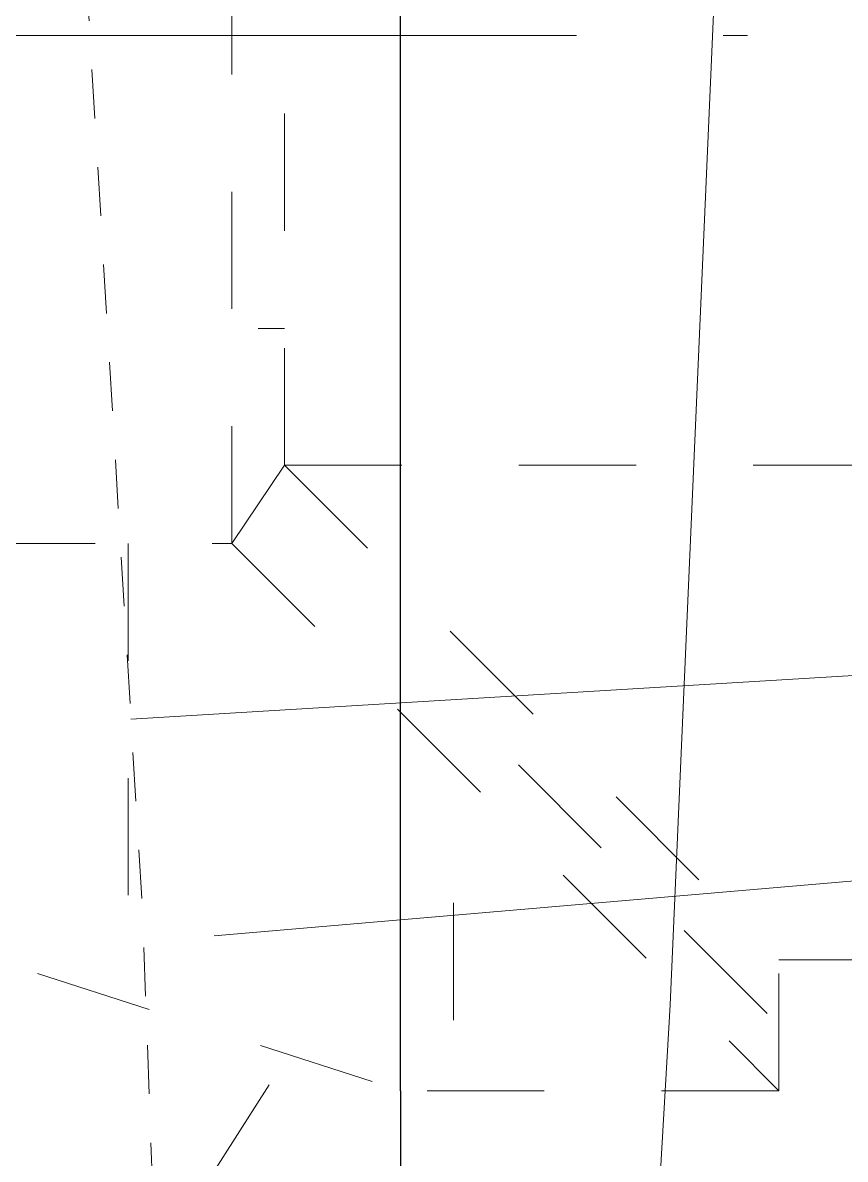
# Model space of a CAD drawing. Header units: millimetres. Extents: x -2078669 to -1085629, y -5987148 to 310365.
# Drawn here: x -1722285 to -1718074, y -1056704 to -1050888 of the extents above; entities that cross this region are included whole.
import ezdxf

# ---------------------------------------------------------------- set-up
doc = ezdxf.new("R2010")
doc.units = ezdxf.units.MM
doc.header["$LTSCALE"] = 500
for name, pattern in [('561019', [1, 0.5, -0.5]), ('57103', [5.5, 5, -0.5]), ('SXF_一点短鎖線', [9.25, 6, -1.5, 0.25, -1.5]), ('SXF_跳び破線', [12, 6, -6])]:
    doc.linetypes.add(name, pattern=pattern)
for name, color, linetype, lineweight in [('D-BGD', 7, 'Continuous', 13), ('D-BMK', 2, 'SXF_一点短鎖線', 13), ('D-BYP-STR1', 2, 'Continuous', 13), ('D-BYP-STR8', 5, 'Continuous', 25), ('D-BYP-STRA', 1, 'Continuous', 25)]:
    doc.layers.add(name, color=color, linetype=linetype, lineweight=lineweight)
doc.styles.add('MS ゴシック', font='MS Gothic.ttf')
doc.dimstyles.new('DIM-500-F', dxfattribs={"dimscale": 500, "dimtxt": 3.5, "dimasz": 2.5, "dimexe": 0, "dimexo": 2, "dimgap": 0.8, "dimtad": 1, "dimdec": 0, "dimzin": 0, "dimdsep": 46, "dimtxsty": 'MS ゴシック', "dimblk": 'OPEN', "dimcen": 0.1, "dimclrd": 256, "dimclre": 256, "dimclrt": 256, "dimaunit": 1, "dimadec": 4, "dimazin": 0, "dimtfac": 1, "dimtdec": 0, "dimtmove": 2, "dimatfit": 3, "dimldrblk": 'OPEN', "dimfxl": 1, "dimtolj": 1, "dimtzin": 0, "dimlwd": -1, "dimlwe": -1, "dimarcsym": 2})

# ---------------------------------------------------------------- blocks, each defined once
blk = doc.blocks.new('河川平面')
at = {"layer": 'D-BGD', "linetype": 'Continuous'}
for p, q in [((1598228.1, -2786410.3), (1589234.7, -2786951)), ((1598508.2, -2787298.4), (1589661.3, -2788061))]:
    blk.add_line(p, q, dxfattribs=at)
at = {"layer": 'D-BGD', "linetype": 'Continuous', "elevation": 363000, "flags": 128}
blk.add_lwpolyline([(1590807.5, -2808775.8), (1591695.7, -2793577.7), (1591996.2, -2788413.5), (1592341.9, -2780492), (1591147.5, -2763426.7), (1590833.1, -2752355.3)], dxfattribs=at)
at = {"layer": 'D-BGD', "linetype": '561019', "flags": 128}
blk.add_lwpolyline([(1594314.7, -2833105), (1593657.2, -2833086.9), (1593244.8, -2833075.9), (1591237.3, -2816520.2), (1590510.6, -2811758.6), (1590076, -2808914.7), (1589637.9, -2797189.7), (1589291.9, -2787902.9), (1587475.9, -2757692.2), (1587519.1, -2740004.9), (1586896.3, -2733447.1), (1584831.2, -2727803.2), (1583142.5, -2724109.3), (1580537.5, -2721142.4), (1580880.2, -2720686.6), (1582125.2, -2719028.4), (1582140.2, -2719008.2)], dxfattribs=at)
at = {"layer": 'D-BGD', "linetype": '57103', "elevation": 362500, "flags": 128}
blk.add_lwpolyline([(1477172.4, -2870691.9), (1480389.5, -2867966.8), (1484970.8, -2865392.5), (1488582.2, -2864192.6), (1490389.9, -2862448.4), (1490901.2, -2861450.5), (1491577.5, -2859964.9), (1492253.4, -2857970.4), (1492523.4, -2854950.3), (1492706.1, -2848006.6), (1492343.2, -2845971), (1491818, -2844356.5), (1491195.7, -2841335.5), (1490209.2, -2837874.5), (1487912.4, -2834245.1), (1484985.8, -2828255.9), (1481364.6, -2824221.6), (1477610.8, -2819585.2), (1476055.3, -2817947.1), (1475124.4, -2816767.2), (1474520.7, -2815562), (1474237.4, -2813430.3), (1474818, -2811802.1), (1475256.9, -2810825.9), (1476458, -2809344.4), (1478072.5, -2808417.7), (1482363.5, -2806107.9), (1485565.3, -2802357.6), (1489240.6, -2799156.3), (1490165.7, -2797637.3), (1493716.8, -2792408.5), (1495727.1, -2790693.1), (1496990.4, -2790207), (1498677.8, -2790409.9), (1515296.4, -2793779), (1523090.4, -2795879.5), (1526241.8, -2797376.1), (1532639.2, -2801346.4), (1534483, -2801832.9), (1535344.9, -2801856.6), (1536115.2, -2801690.4), (1536414.3, -2801376.7), (1536810.8, -2800496.2), (1536775.1, -2798250.7), (1531410.7, -2785253.4), (1530397.1, -2780633.7), (1531536.4, -2779067.1), (1532905.2, -2778515.9), (1534674.6, -2777962), (1556794.2, -2782089.3), (1584092, -2789157.4), (1586463, -2789792.5), (1587876.2, -2790125), (1589172.5, -2790027), (1589943.1, -2788822.8)], dxfattribs=at)
blk = doc.blocks.new('_Open')
at = {"color": 0, "linetype": 'ByBlock', "lineweight": -2}
for p, q in [((-1, 0.1667), (0, 0)), ((-1, -0.1667), (0, 0)), ((0, 0), (-1, 0))]:
    blk.add_line(p, q, dxfattribs=at)

msp = doc.modelspace()

# ---------------------------------------------------------------- linework, layer by layer
at = {"layer": 'D-BMK', "linetype": 'SXF_一点短鎖線'}
msp.add_line((-1622324.6, -1050952.7), (-1736237.2, -1050952.7), dxfattribs=at)
at = {"layer": 'D-BYP-STR1', "linetype": 'SXF_跳び破線', "ltscale": 0.2}
for p, q in [((-1721214.5, -1048352.7), (-1721214.5, -1050952.7)), ((-1720944.5, -1048752.7), (-1720944.5, -1050952.7)), ((-1721214.5, -1053552.7), (-1721214.5, -1050952.7)), ((-1721214.5, -1050952.7), (-1720944.5, -1050952.7)), ((-1720944.5, -1053152.7), (-1720944.5, -1050952.7)), ((-1721079.5, -1052452.7), (-1720944.5, -1052452.7)), ((-1721214.5, -1053552.7), (-1720944.5, -1053152.7)), ((-1720944.5, -1053152.7), (-1700284.8, -1053152.7)), ((-1720944.5, -1053152.7), (-1718414.5, -1055682.7)), ((-1723714.5, -1053552.7), (-1721214.5, -1053552.7)), ((-1721746.1, -1053552.7), (-1721746.1, -1055902.3)), ((-1721214.5, -1053552.7), (-1718414.5, -1056352.7)), ((-1719747, -1054685.2), (-1718414.5, -1056017.7)), ((-1720080.3, -1055392.1, -354000), (-1720080.3, -1056352.7, -354000)), ((-1718414.5, -1056352.7), (-1718414.5, -1055682.7)), ((-1718414.5, -1055682.7), (-1702814.8, -1055682.7)), ((-1722988, -1055752.7), (-1722209.6, -1055752.7)), ((-1722209.6, -1055752.7), (-1720350.4, -1056352.7)), ((-1718414.5, -1056352.7), (-1720350.4, -1056352.7))]:
    msp.add_line(p, q, dxfattribs=at)
at = {"layer": 'D-BYP-STRA'}
for q in [(-1720350.4, -1042352.7), (-1720350.4, -1062552.7)]:
    msp.add_line((-1720350.4, -1056352.7), q, dxfattribs=at)

# ---------------------------------------------------------------- block references
at = {"layer": 'D-BGD'}
msp.add_blockref('河川平面', (-3310965.8, 1732500.2), dxfattribs=at)

# ---------------------------------------------------------------- leaders
at = {"layer": 'D-BYP-STR8'}
msp.add_leader([(-1711060.9, -1055223.5), (-1721953.9, -1069165.7)], dimstyle='DIM-500-F', dxfattribs=at)

doc.saveas('drawing.dxf')
